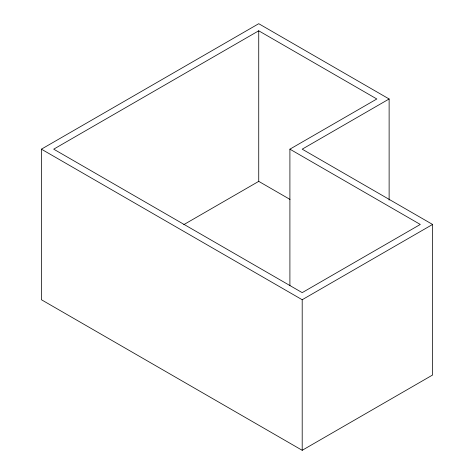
<?xml version="1.0" encoding="UTF-8"?>
<svg xmlns="http://www.w3.org/2000/svg" width="474" height="474" viewBox="0 0 474 474"><rect width="100%" height="100%" fill="white"/><g stroke="black" fill="none" stroke-linecap="round" stroke-linejoin="round"><path stroke-width="0.71" d="M389.124 98.983L302.199 149.168L432.59 224.451L432.59 375.017L302.199 450.3L41.41 299.734L41.41 149.168L258.733 23.7L389.124 98.983L389.124 200.099M289.904 149.168L376.83 98.983L258.733 30.798L53.704 149.168L302.199 292.636L420.296 224.451L289.904 149.168L289.904 285.715M183.77 224.646L258.733 181.364L290.011 199.424M41.41 149.168L302.199 299.734L432.59 224.451M302.199 299.734L302.199 450.3M258.733 30.798L258.733 181.364"/></g></svg>
